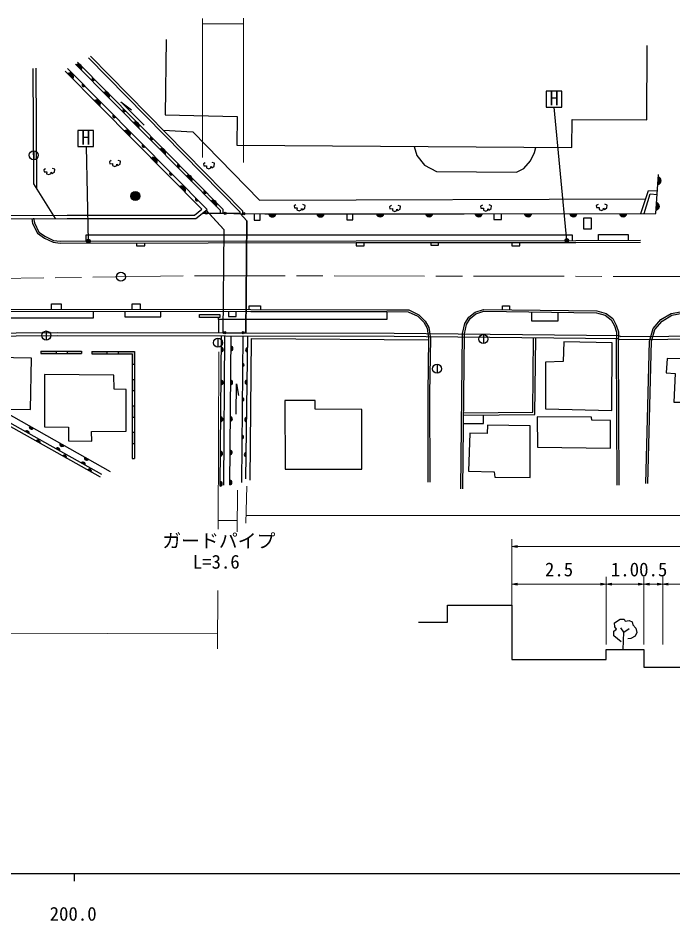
# Model space of a CAD drawing. Units: millimetres at full size, sheet at 1:1000, with parts at other scales. Extents: x -21873655 to 680000, y -224376979 to 380000.
# Drawn here: x 260533 to 347452, y 198715 to 318586 of the extents above; entities that cross this region are included whole.
import ezdxf
from ezdxf.enums import TextEntityAlignment as Align

# ---------------------------------------------------------------- set-up
doc = ezdxf.new("R2010")
doc.units = ezdxf.units.MM
doc.header["$LTSCALE"] = 1000
doc.linetypes.add('CHAIN', pattern=[18.5, 12, -1.5, 3.5, -1.5])
for name, color, linetype, lineweight in [('M-BGD', 7, 'Continuous', 25), ('M-BGD-EXST', 7, 'Continuous', 25), ('M-BMK', 2, 'CHAIN', 13), ('M-BMK-SRVR', 3, 'Continuous', 25), ('M-STR-HTXT', 7, 'Continuous', 13), ('M-STR-STR1', 1, 'Continuous', 25), ('M-TTL-BAND', 7, 'Continuous', 25)]:
    doc.layers.add(name, color=color, linetype=linetype, lineweight=lineweight)
doc.styles.add('ＭＳ ゴシック', font='')
doc.styles.get('ＭＳ ゴシック').set_extended_font_data('MS Gothic')

# ---------------------------------------------------------------- blocks, each defined once
blk = doc.blocks.new('open_arrow')
at = {"color": 0, "linetype": 'Continuous', "lineweight": -2}
blk.add_lwpolyline([(7.5, 1.25), (0, 0), (7.5, -1.25)], dxfattribs=at)

msp = doc.modelspace()

# ---------------------------------------------------------------- hatches: boundary and pattern name
at = {"layer": 'M-BGD'}
for points in [[(268945, 311675, 0.82183), (268248, 312379)], [(267809, 310517, 0.82183), (267112, 311221)], [(270427, 310674, 0.4608), (270401, 310366, 0.4608), (270710, 310389)], [(269104, 309849, 0.4608), (269079, 309541, 0.4608), (269387, 309563)], [(272590, 307991, 0.82183), (271893, 308695)], [(271370, 306922, 0.82183), (270672, 307626)], [(273192, 305722, 0.4608), (273166, 305414, 0.4608), (273474, 305436)], [(274533, 306524, 0.4608), (274507, 306216, 0.4608), (274815, 306238)], [(276536, 304002, 0.82183), (275839, 304706)], [(275350, 302903, 0.82183), (274653, 303607)], [(278188, 302830, 0.4608), (278162, 302522, 0.4608), (278470, 302544)], [(277088, 301788, 0.4608), (277062, 301480, 0.4608), (277370, 301503)], [(280036, 300464, 0.82183), (279339, 301168)], [(278929, 299289, 0.82183), (278232, 299993)], [(281780, 299198, 0.4608), (281754, 298890, 0.4608), (282063, 298912)], [(280731, 298109, 0.4608), (280706, 297801, 0.4608), (281014, 297823)], [(283568, 296893, 0.82183), (282872, 297597)], [(345436, 296489, 0.82183), (345502, 297478)], [(282679, 295502, 0.82183), (281982, 296206)], [(276697, 294955, 0.41421), (276097, 295555, 0.41421), (275497, 294955, 1)], [(285268, 295673, 0.4608), (285242, 295365, 0.4608), (285550, 295387)], [(284145, 294663, 0.4608), (284119, 294354, 0.4608), (284427, 294377)], [(286845, 293581, 0.82183), (286148, 294285)], [(345208, 293102, 0.82183), (345275, 294090)], [(293787, 292586, 0.82183), (294778, 292587)], [(300176, 292591, 0.82183), (301166, 292592)], [(308101, 292598, 0.82183), (309092, 292599)], [(314601, 292603, 0.82183), (315592, 292604)], [(321175, 292609, 0.82183), (322166, 292610)], [(327725, 292614, 0.82183), (328716, 292615)], [(333742, 292619, 0.82183), (334733, 292620)], [(340354, 292624, 0.82183), (341344, 292625)], [(287525, 274263, 0.84072), (287531, 274888)], [(288784, 274407, 0.84072), (288788, 275033)], [(290993, 274843, 0.84072), (290985, 274217)], [(265572, 274370), (263572, 274370), (263572, 274070), (265572, 274070)], [(268946, 274370), (267072, 274370), (267072, 274070), (268946, 274070)], [(272314, 274325), (270314, 274325), (270314, 274025), (272314, 274025)], [(275979, 274325), (273814, 274325), (273814, 274025), (275679, 274025), (275679, 272619), (275979, 272619)], [(290313, 272339, 0.4608), (290550, 272538, 0.4608), (290317, 272741)], [(275979, 270619), (275679, 270619), (275679, 269119), (275979, 269119)], [(287488, 269886, 0.84072), (287494, 270512)], [(288750, 269886, 0.84072), (288755, 270512)], [(290940, 270553, 0.84072), (290932, 269928)], [(290275, 267755, 0.4608), (290511, 267954, 0.4608), (290278, 268157)], [(275979, 267119), (275679, 267119), (275679, 265619), (275979, 265619)], [(287447, 265006, 0.84072), (287452, 265632)], [(288714, 265053, 0.84072), (288719, 265679)], [(290878, 265578, 0.84072), (290871, 264953)], [(261996, 263379, 0.84072), (261450, 263685)], [(262040, 264428, 0.84072), (262585, 264120)], [(263447, 262108, 0.84072), (262901, 262413)], [(275979, 263619), (275679, 263619), (275679, 262119), (275979, 262119)], [(290233, 262771, 0.4608), (290470, 262970, 0.4608), (290236, 263173)], [(266074, 261095, 0.84072), (265528, 261401)], [(266082, 262146, 0.84072), (266627, 261839)], [(266977, 260130, 0.84072), (266431, 260436)], [(269349, 260303, 0.84072), (269894, 259995)], [(287408, 260446, 0.84072), (287413, 261072)], [(288681, 260596, 0.84072), (288686, 261221)], [(290821, 260945, 0.84072), (290813, 260319)], [(269435, 259212, 0.84072), (268889, 259518)], [(270301, 258268, 0.84072), (269755, 258574)], [(287374, 256433, 0.84072), (287379, 257059)], [(288652, 256615, 0.84072), (288657, 257241)]]:
    msp.add_hatch(color=256, dxfattribs=at).paths.add_polyline_path(points)
at = {"layer": 'M-BGD-EXST'}
for points in [[(270115, 288969, 0.41421), (269865, 289219, 0.41421), (269615, 288969, 1)], [(333612, 289059, 0.41421), (333362, 289309, 0.41421), (333112, 289059, 1)]]:
    msp.add_hatch(color=256, dxfattribs=at).paths.add_polyline_path(points)

# ---------------------------------------------------------------- linework, layer by layer
at = {"layer": 'M-BGD'}
for p, q in [((262877, 311938), (262972, 296028)), ((262613, 300975), (262613, 299775)), ((287143, 278549), (287140, 276810)), ((264269, 277040), (264269, 275840)), ((287069, 276083), (287069, 274883)), ((287374, 256433), (287544, 276410)), ((287940, 276409), (287803, 256583)), ((288652, 256615), (288799, 276407)), ((290347, 276404), (290184, 256928)), ((290778, 257429), (291012, 276403)), ((322293, 276564), (322293, 275364)), ((263572, 274370), (268946, 274370)), ((263572, 274370), (263572, 274070)), ((263572, 274070), (268946, 274070)), ((265572, 274370), (265572, 274070)), ((267072, 274370), (267072, 274070)), ((268946, 274370), (268946, 274070)), ((270314, 274325), (270314, 274025)), ((272314, 274325), (272314, 274025)), ((273814, 274325), (273814, 274025)), ((275679, 272619), (275979, 272619)), ((316145, 272624), (316145, 271424)), ((275679, 270619), (275979, 270619)), ((275679, 269119), (275979, 269119)), ((275679, 267119), (275979, 267119)), ((275679, 265619), (275979, 265619)), ((275679, 263619), (275979, 263619)), ((275679, 262119), (275979, 262119)), ((275679, 260119), (275979, 260119)), ((340928, 237074), (341632, 237527))]:
    msp.add_line(p, q, dxfattribs=at)
for points in [[(280204, 315723), (280044, 305719), (289633, 305505), (289579, 301704), (334016, 301383), (334097, 305130), (344007, 305076), (344035, 314959)], [(101530, 314956), (101430, 312323), (104422, 297727), (108059, 293003), (125117, 290452), (129495, 290638), (129988, 290900), (153878, 291269), (187169, 291672), (245565, 292342), (267069, 292425), (283964, 292428), (284942, 293218), (266786, 311550)], [(269882, 313299), (289981, 292854), (289978, 292631)], [(270132, 313544), (290333, 292995), (290328, 292626)], [(103456, 300201), (104002, 297535), (107814, 292585), (125093, 290001), (129616, 290193), (130104, 290452), (153884, 290819), (187175, 291223), (245568, 291892), (267070, 291975), (284123, 291978), (285612, 293181), (267105, 311867)], [(265495, 291969), (262644, 296555), (262519, 311875)], [(268160, 312468), (287356, 293064), (287351, 292667)], [(268409, 312715), (287708, 293206), (287701, 292662)], [(277282, 304354), (274183, 307461), (275586, 306422)], [(279819, 303690), (283747, 303489), (292592, 294429), (343841, 294571)], [(313115, 301534), (313442, 300356), (314493, 299064), (316061, 298220), (326698, 298134), (327646, 298599), (328525, 299649), (329059, 300734), (329248, 301417)], [(272911, 299654), (272674, 299518), (272716, 299247), (273072, 299256), (273047, 298993), (273361, 298866), (273640, 299010), (273640, 299188), (273776, 299002), (274090, 299205), (274124, 299595), (273818, 299696)], [(264184, 298585), (263946, 298449), (263989, 298178), (264345, 298186), (264319, 297924), (264633, 297796), (264913, 297941), (264913, 298118), (265048, 297932), (265362, 298135), (265396, 298525), (265091, 298627)], [(285387, 299361), (285150, 299226), (285192, 298955), (285548, 298963), (285523, 298700), (285837, 298573), (286117, 298717), (286117, 298895), (286252, 298709), (286566, 298912), (286600, 299302), (286295, 299404)], [(285015, 292698), (293291, 292586), (319748, 292608), (345177, 292628), (345524, 297797)], [(343197, 292626), (344218, 295709), (345378, 295632)], [(343634, 292627), (344423, 295237), (345348, 295175)], [(297409, 293781), (297172, 293646), (297214, 293374), (297570, 293383), (297545, 293120), (297858, 292993), (298138, 293137), (298138, 293315), (298274, 293129), (298587, 293332), (298621, 293722), (298316, 293823)], [(310078, 293679), (309841, 293543), (309883, 293272), (310239, 293280), (310214, 293018), (310527, 292891), (310807, 293035), (310807, 293213), (310943, 293026), (311256, 293230), (311290, 293619), (310985, 293721)], [(322160, 293737), (321922, 293602), (321965, 293331), (322321, 293339), (322295, 293076), (322609, 292949), (322889, 293093), (322889, 293271), (323025, 293085), (323338, 293288), (323372, 293678), (323067, 293780)], [(337515, 293823), (337277, 293688), (337320, 293416), (337676, 293425), (337650, 293162), (337964, 293035), (338244, 293179), (338244, 293357), (338380, 293171), (338693, 293374), (338727, 293764), (338422, 293866)], [(285484, 293078), (287827, 290513), (287697, 276809)], [(290024, 292630), (290888, 291684), (290747, 276803)], [(291880, 292605), (291880, 291739), (292674, 291739), (292685, 292594)], [(304155, 292595), (304155, 291818), (304965, 291818), (304964, 292595)], [(323695, 292611), (323695, 291844), (324719, 291844), (324718, 292612)], [(262339, 291957), (262467, 291315), (263116, 290007), (264051, 289349), (265170, 288820), (266099, 288713), (305409, 288770), (334573, 288810), (343160, 288847)], [(262584, 292005), (262706, 291396), (263311, 290175), (264178, 289565), (265239, 289063), (266113, 288963), (305409, 289020), (334572, 289060), (343159, 289097)], [(269551, 288968), (269551, 289811), (334067, 289811), (334068, 289060)], [(337583, 289073), (337583, 289859), (341509, 289859), (341512, 289090)], [(276255, 288728), (276255, 288355), (277342, 288355), (277341, 288729)], [(305409, 288770), (305409, 288348), (306465, 288348), (306465, 288771)], [(315298, 288784), (315298, 288429), (316330, 288429), (316329, 288785)], [(326088, 288799), (326088, 288351), (327128, 288351), (327127, 288800)], [(264988, 279910), (264988, 280634), (266233, 280634), (266232, 279909)], [(275682, 279903), (275682, 280644), (276752, 280644), (276751, 279903)], [(108503, 275560), (116468, 276868), (138713, 277675), (165209, 278566), (186433, 278990), (219049, 279413), (256232, 279915), (291443, 279894), (309470, 279863), (312384, 279842), (313735, 279200), (314587, 278348), (315074, 277486), (315267, 276058), (315160, 268740), (315185, 256950)], [(108543, 275313), (116493, 276619), (138722, 277426), (165216, 278316), (186437, 278740), (219052, 279163), (256234, 279665), (291443, 279644), (309469, 279613), (312327, 279593), (313589, 278993), (314387, 278195), (314833, 277405), (315017, 276043), (314910, 268742), (314935, 256950)], [(249774, 279578), (249774, 278786), (270535, 278786), (270535, 279656)], [(274706, 279654), (274706, 278900), (279492, 278900), (279492, 279651)], [(309469, 279613), (309469, 278549), (287143, 278549), (287143, 278842)], [(288478, 279646), (288478, 278948), (289468, 278948), (289468, 279645)], [(291192, 279894), (291192, 280383), (292715, 280383), (292714, 279892)], [(319308, 256092), (319519, 276715), (319828, 278018), (320364, 278873), (321188, 279521), (322311, 279903), (337342, 279708), (338568, 279349), (339467, 278679), (339925, 277813), (340219, 276930), (340186, 275346), (340277, 256570)], [(319558, 256089), (319769, 276684), (320062, 277920), (320552, 278703), (321309, 279299), (322351, 279652), (337304, 279459), (338454, 279121), (339272, 278512), (339694, 277714), (339968, 276892), (339936, 275348), (340027, 256568)], [(324842, 279870), (324842, 280361), (325771, 280361), (325764, 279858)], [(328673, 279570), (328673, 278394), (332201, 278394), (332215, 279524)], [(343872, 256780), (344345, 275708), (344838, 277374), (345837, 278558), (347203, 279380), (348924, 279690), (361954, 279648), (363397, 279244), (364628, 278364), (365631, 276887), (365930, 276079), (366144, 255433)], [(344122, 256774), (344594, 275669), (345062, 277253), (346002, 278365), (347292, 279142), (348946, 279440), (361919, 279398), (363287, 279015), (364447, 278187), (365407, 276772), (365681, 276033), (365894, 255430)], [(104687, 270974), (104687, 271590), (106327, 272503), (119340, 275196), (143394, 275511), (176060, 275912), (222104, 276478), (265716, 276852), (310467, 276765), (340209, 276450), (340516, 276293), (385082, 276608), (424752, 276715), (425224, 275921), (425862, 276783), (471550, 276785), (545432, 276706), (574025, 276837)], [(105403, 270549), (105422, 271542), (106468, 272124), (119383, 274796), (143399, 275111), (176064, 275512), (222109, 276078), (265718, 276452), (310465, 276365), (340111, 276051), (340421, 275892), (385084, 276208), (424525, 276314), (425188, 275200), (426064, 276383), (471550, 276385), (545433, 276306), (574027, 276437)], [(271458, 257620), (254867, 266914), (253901, 267466), (247860, 269577), (245198, 271831), (243394, 274775), (243084, 276258)], [(271653, 257969), (255064, 267262), (254067, 267831), (248061, 269930), (245506, 272095), (243771, 274925), (243492, 276261)], [(244155, 276267), (244203, 275535), (247129, 271466), (254480, 268694), (272767, 258373)], [(291355, 257235), (291496, 276037), (315015, 275873)], [(319658, 265863), (329133, 265950), (329241, 276166)], [(319661, 266163), (328836, 266248), (328941, 276170)], [(270314, 274325), (275979, 274325), (275979, 260119)], [(270314, 274025), (275679, 274025), (275679, 260119)], [(289474, 266016), (289531, 270002), (289809, 268497)], [(319647, 264769), (322309, 264769), (322299, 265888)], [(313692, 238373), (317523, 238373), (317523, 240625), (326090, 240625), (326090, 233416), (338590, 233416), (338590, 234747), (343590, 234747), (343590, 232397)], [(340569, 235791), (339599, 236589), (339599, 237183), (339943, 237433), (339755, 237777), (339677, 238309), (340443, 238763), (340959, 238763), (341100, 238497), (341663, 238606), (342023, 238434), (342132, 238028), (342539, 237590), (342680, 237027), (342429, 236526), (341882, 236214), (341475, 236151)], [(340850, 234747), (340928, 237074), (340522, 237621)], [(343590, 232397), (388590, 232397), (388590, 234747), (393590, 234747), (393590, 233416), (415780, 233416)]]:
    msp.add_lwpolyline(points, dxfattribs=at)
for points in [[(335637, 292069), (336612, 292069), (336612, 290575), (335637, 290575)], [(284603, 279242), (287294, 279242), (287294, 278842), (284618, 278842)], [(257350, 268140), (259039, 268100), (259079, 266671), (262198, 266611), (262317, 273421), (257476, 273518), (257486, 274214), (255457, 274224), (255444, 275620), (246366, 275825), (246387, 273100), (248120, 273090), (248140, 271590), (250939, 271467), (250982, 270328), (257300, 270030)], [(332964, 275622), (332897, 272994), (330558, 272916), (330546, 266691), (339344, 266479), (339401, 275466)], [(347759, 271380), (347573, 267594), (353846, 267594), (353815, 273305), (346669, 273389), (346541, 271467)], [(270293, 263694), (274862, 263729), (274863, 269254), (273284, 269299), (273239, 271192), (264055, 271249), (264021, 264325), (267211, 264258), (267214, 262441), (270325, 262407)], [(295941, 267822), (295982, 258716), (306152, 258716), (306174, 266629), (299988, 266671), (299967, 267803)], [(336648, 265578), (329434, 265652), (329479, 261609), (339162, 261490), (339147, 265176), (336693, 265221)], [(320480, 263494), (320306, 258411), (323735, 258353), (323794, 257627), (328502, 257569), (328502, 264453), (322820, 264554), (322791, 263451)]]:
    msp.add_lwpolyline(points, close=True, dxfattribs=at)
for centre, radius in [((262613, 300375), 600), ((276097, 294955), 600), ((285532, 292691), 150), ((288019, 292657), 150), ((290486, 292624), 150), ((264269, 276440), 600), ((287957, 276809), 150), ((290414, 276804), 150), ((287069, 275483), 600), ((322293, 275964), 600), ((316145, 272024), 600)]:
    msp.add_circle(centre, radius, dxfattribs=at)
for centre, radius, start, end in [((268527, 311958), 505, 325.86184, 123.52003), ((267391, 310800), 505, 325.89459, 123.55278), ((270546, 310509), 203, 125.72924, 323.65263), ((269223, 309684), 203, 125.76199, 323.68538), ((272172, 308274), 505, 325.86184, 123.52003), ((270952, 307205), 505, 325.89459, 123.55278), ((273310, 305557), 203, 125.76199, 323.68538), ((274652, 306359), 203, 125.72924, 323.65263), ((276118, 304285), 505, 325.86184, 123.52003), ((274932, 303186), 505, 325.89459, 123.55278), ((278306, 302665), 203, 125.72924, 323.65263), ((277206, 301623), 203, 125.76199, 323.68538), ((279618, 300747), 505, 325.86184, 123.52003), ((278511, 299573), 505, 325.89459, 123.55278), ((281899, 299033), 203, 125.72924, 323.65263), ((280850, 297944), 203, 125.76199, 323.68538), ((283151, 297176), 505, 325.86184, 123.52003), ((345371, 296990), 505, 277.33043, 74.98862), ((282261, 295786), 505, 325.89459, 123.55278), ((285387, 295508), 203, 125.72924, 323.65263), ((284263, 294498), 203, 125.76199, 323.68538), ((286427, 293864), 505, 325.86184, 123.52003), ((345144, 293602), 505, 277.33043, 74.98862), ((294282, 292684), 505, 191.21836, 348.87655), ((300671, 292690), 505, 191.21836, 348.87655), ((308596, 292696), 505, 191.21836, 348.87655), ((315096, 292702), 505, 191.21836, 348.87655), ((321671, 292707), 505, 191.21624, 348.87443), ((328220, 292712), 505, 191.21624, 348.87443), ((334237, 292717), 505, 191.21624, 348.87443), ((340849, 292722), 505, 191.21624, 348.87443), ((287474, 274576), 318, 279.40362, 79.62135), ((288732, 274721), 318, 279.46661, 79.68434), ((291043, 274529), 318, 99.18447, 259.4022), ((290347, 272540), 203, 260.55774, 98.48113), ((287436, 270200), 318, 279.40362, 79.62135), ((288698, 270199), 318, 279.46661, 79.68434), ((290990, 270240), 318, 99.18447, 259.4022), ((290308, 267956), 203, 260.55774, 98.48113), ((287395, 265320), 318, 279.40362, 79.62135), ((288662, 265367), 318, 279.46661, 79.68434), ((290929, 265265), 318, 99.18447, 259.4022), ((261696, 263484), 318, 340.63562, 140.85335), ((262339, 264321), 318, 160.45092, 320.66865), ((263147, 262213), 318, 340.63562, 140.85335), ((290266, 262972), 203, 260.55774, 98.48113), ((265774, 261200), 318, 340.63562, 140.85335), ((266381, 262040), 318, 160.45092, 320.66865), ((266677, 260236), 318, 340.63562, 140.85335), ((269648, 260196), 318, 160.45092, 320.66865), ((287356, 260759), 318, 279.40362, 79.62135), ((288629, 260909), 318, 279.46661, 79.68434), ((290872, 260632), 318, 99.18447, 259.4022), ((269135, 259317), 318, 340.63562, 140.85335), ((270001, 258374), 318, 340.63562, 140.85335), ((287322, 256746), 318, 279.40362, 79.62135), ((288600, 256929), 318, 279.46661, 79.68434)]:
    msp.add_arc(centre, radius, start, end, dxfattribs=at)
at = {"layer": 'M-BGD-EXST'}
for p, q in [((332713, 308867), (330613, 308867)), ((330613, 308867), (330613, 306767)), ((332713, 306767), (332713, 308867)), ((330613, 306767), (332713, 306767)), ((333362, 289059), (331666, 306767)), ((270560, 303637), (268460, 303637)), ((268460, 303637), (268460, 301537)), ((270560, 301537), (270560, 303637)), ((268460, 301537), (270560, 301537)), ((269865, 288969), (269618, 301537))]:
    msp.add_line(p, q, dxfattribs=at)
for centre in [(269865, 288969), (333362, 289059)]:
    msp.add_circle(centre, 250, dxfattribs=at)
at = {"layer": 'M-BMK'}
msp.add_lwpolyline([(191704, 283266), (233446, 283679), (283999, 284368), (341542, 284289), (387610, 284135), (460317, 284133)], dxfattribs=at)
at = {"layer": 'M-BMK-SRVR'}
msp.add_circle((274181, 284234), 600, dxfattribs=at)
at = {"layer": 'M-STR-HTXT'}
for p, q in [((285006, 300055), (285006, 318547)), ((285006, 317821), (290448, 317821)), ((290448, 299396), (290448, 318586)), ((287077, 250720), (287164, 274266)), ((289633, 250387), (289644, 255911)), ((290777, 251528), (290890, 256445)), ((287081, 251870), (289636, 251865)), ((290800, 252539), (574360, 252533)), ((326090, 235416), (326090, 249416)), ((326090, 248416), (406590, 248416)), ((326090, 235416), (326090, 244416)), ((326090, 243416), (338590, 243416)), ((338590, 235416), (338590, 244416)), ((338590, 235416), (338590, 244416)), ((338590, 243416), (343590, 243416)), ((343590, 235416), (343590, 244416)), ((343590, 235416), (343590, 244416)), ((343590, 243416), (346090, 243416)), ((346090, 235416), (346090, 244416)), ((346090, 235416), (346090, 244416)), ((346090, 243416), (366090, 243416)), ((287018, 234840), (287046, 242576)), ((103926, 236238), (287025, 236931))]:
    msp.add_line(p, q, dxfattribs=at)
at = {"layer": 'M-STR-STR1'}
for p, q in [((290024, 292630), (285841, 292687)), ((287697, 276809), (290747, 276803))]:
    msp.add_line(p, q, dxfattribs=at)
for points in [[(285841, 292687), (287827, 290513), (287697, 276809)], [(290747, 276803), (290888, 291684), (290024, 292630)]]:
    msp.add_lwpolyline(points, dxfattribs=at)
at = {"layer": 'M-TTL-BAND'}
for p, q in [((40000, 205000), (579000, 205000)), ((268000, 205000), (268000, 204000))]:
    msp.add_line(p, q, dxfattribs=at)

# ---------------------------------------------------------------- block references
at = {"layer": 'M-STR-HTXT', "xscale": 100, "yscale": 100}
for p in [(326090, 248416), (326090, 243416), (338590, 243416), (343590, 243416), (346090, 243416)]:
    msp.add_blockref('open_arrow', p, dxfattribs=at)
at = {"layer": 'M-STR-HTXT', "xscale": 100, "yscale": 100, "rotation": 180}
for p in [(338590, 243416), (343590, 243416), (346090, 243416)]:
    msp.add_blockref('open_arrow', p, dxfattribs=at)

# ---------------------------------------------------------------- texts
at = {"layer": 'M-BGD-EXST', "style": 'ＭＳ ゴシック'}
for p in [(331066, 306459), (268913, 301229)]:
    msp.add_text('H', height=1833, dxfattribs=at).set_placement(p, align=Align.BOTTOM_LEFT)
at = {"layer": 'M-STR-HTXT', "style": 'ＭＳ ゴシック'}
for s, rotation, p in [('ガードパイプ', 359.879, (279683, 247737)), ('L=3.6', 0.24, (283720, 244918))]:
    msp.add_text(s, height=1833, rotation=rotation, dxfattribs=at).set_placement(p, align=Align.BOTTOM_LEFT)
for s, p in [('2.5', (330465, 243916)), ('1.0', (339215, 243916)), ('0.5', (342965, 243916))]:
    msp.add_text(s, height=1833, dxfattribs=at).set_placement(p, align=Align.BOTTOM_LEFT)
at = {"layer": 'M-TTL-BAND', "style": 'ＭＳ ゴシック'}
msp.add_text('200.0', height=1833, dxfattribs=at).set_placement((267844, 198195), align=Align.BOTTOM_CENTER)

doc.saveas('drawing.dxf')
